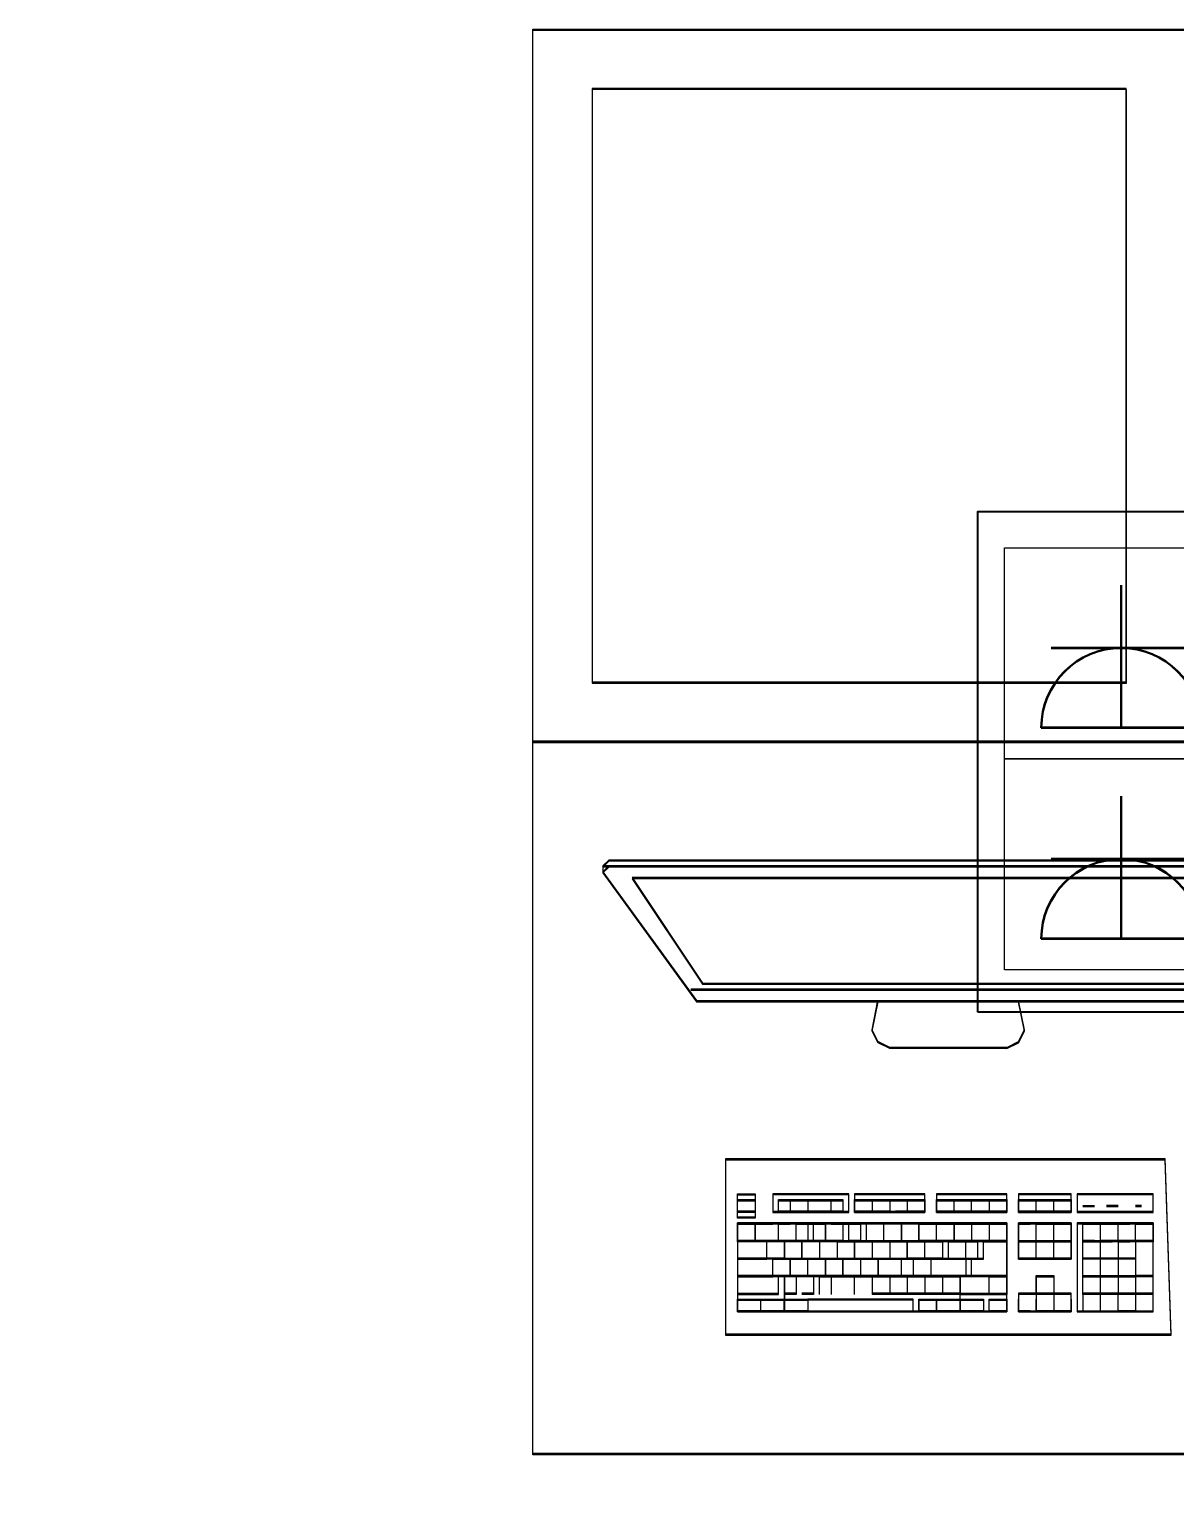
# Model space of a CAD drawing. Header units: millimetres. Extents: x -32 to 417638015, y -35 to 175284279.
# Drawn here: x 416311582 to 416312547, y 175236391 to 175237616 of the extents above; entities that cross this region are included whole.
import ezdxf
from ezdxf import colors
from ezdxf.entities.mleader import LeaderData, LeaderLine
from ezdxf.math import Vec2, Vec3

# ---------------------------------------------------------------- set-up
doc = ezdxf.new("R2010")
doc.units = ezdxf.units.MM
for name, color, linetype in [('_ЭМ_Надписи', 7, 'Continuous'), ('PDF _СС_розетки', 7, 'Continuous'), ('ВНУТРЯНКА', 1, 'Continuous'), ('ЭОМ_Лотки рабочие', 5, 'Continuous')]:
    doc.layers.add(name, color=color, linetype=linetype)
for name, color, linetype, lineweight in [('_ЭМ_ТХобщее_слой', 7, 'Continuous', 30), ('ТХ', 5, 'Continuous', 0), ('ШТРИХОВКА', 252, 'Continuous', 15), ('Электро', 250, 'Continuous', 25), ('ЭОМ_Кабель для СУП', 150, 'Continuous', 9)]:
    doc.layers.add(name, color=color, linetype=linetype, lineweight=lineweight)
doc.layers.add('PDF _ЭОМ _розетки', color=7, linetype='Continuous', true_color=0xeb0000)
doc.styles.add('ELine', font='txt.shx')
doc.styles.add('ЭОМ', font='isocpeur.ttf', dxfattribs={"width": 0.85, "height": 250})
doc.linetypes.add('TRAY', pattern='A,12.119257,["_",ELine,S=4.5,R=90,X=0,Y=-1.555839],0.750382,["_",ELine,S=4.5,R=0,X=0,Y=-0.805849],1.314849,["_",ELine,S=4.5,R=0,X=0,Y=-0.805849],2.250029,["_",ELine,S=4.5,R=90,X=0,Y=-1.555839],13.565483', length=30)

# ---------------------------------------------------------------- blocks, each defined once
blk = doc.blocks.new('ТХ 1 этаж.')
at = {"layer": 'ТХ', "color": 252, "linetype": 'Continuous', "ltscale": 100, "true_color": 0x939598}
for p, q in [((54950.7, 3707), (54955.6, 3731.7)), ((55078.9, 3707), (55074, 3731.7)), ((54955.6, 3697.1), (54950.7, 3707)), ((54955.6, 3697.1), (54950.7, 3707)), ((55074, 3697.1), (55078.9, 3707)), ((55074, 3697.1), (55078.9, 3707)), ((54965.5, 3692.2), (54955.6, 3697.1)), ((54965.5, 3692.2), (54955.6, 3697.1)), ((55014.8, 3692.2), (54965.5, 3692.2)), ((55014.8, 3692.2), (54965.5, 3692.2)), ((55064.1, 3692.2), (55014.8, 3692.2)), ((55064.1, 3692.2), (55014.8, 3692.2)), ((55064.1, 3692.2), (55074, 3697.1)), ((55064.1, 3692.2), (55074, 3697.1))]:
    blk.add_line(p, q, dxfattribs=at)
at = {"layer": 'ТХ', "color": 252, "true_color": 0x939598}
for points in [[(55864.8, 3950), (54664.8, 3950), (54664.8, 4550), (55864.8, 4550)], [(55164.8, 4500), (54714.8, 4500), (54714.8, 4000), (55164.8, 4000)], [(54664.8, 3950), (55864.8, 3950), (55864.8, 3350), (54664.8, 3350)]]:
    blk.add_lwpolyline(points, close=True, dxfattribs=at)
at = {"layer": 'ТХ', "color": 252, "linetype": 'Continuous', "ltscale": 100, "true_color": 0x939598}
for points in [[(54812.6, 3731.7), (55014.8, 3731.7), (55212.1, 3731.7), (55221.9, 3731.7), (55226.9, 3731.7), (55305.8, 3840.2), (55305.8, 3845.1), (55300.8, 3850), (55014.8, 3850), (54728.8, 3850), (54723.9, 3845.1), (54723.9, 3840.2), (54802.8, 3731.7)], [(55014.8, 3835.2), (54748.5, 3835.2), (54807.7, 3746.5), (55014.8, 3746.5), (55217, 3746.5), (55281.1, 3835.2)], [(54975.4, 3529.5), (54975.4, 3544.3)], [(55019.7, 3529.5), (55019.7, 3544.3)], [(54926, 3499.9), (54926, 3514.7)]]:
    blk.add_lwpolyline(points, close=True, dxfattribs=at)
for points in [[(55305.8, 3845.1), (55295.9, 3845.1), (55014.8, 3845.1), (54733.7, 3845.1), (54723.9, 3845.1)], [(55305.8, 3840.2), (55295.9, 3845.1), (55014.8, 3845.1), (54728.8, 3845.1), (54723.9, 3840.2)], [(54797.8, 3741.5), (55014.8, 3741.5), (55231.8, 3741.5)], [(54827.4, 3450.6), (54827.4, 3598.5)], [(54827.4, 3598.5), (55197.3, 3598.5), (55202.2, 3450.6)], [(54837.3, 3568.9), (54852.1, 3568.9)], [(54837.3, 3549.2), (54837.3, 3568.9)], [(54852.1, 3568.9), (54852.1, 3549.2)], [(54931, 3568.9), (54866.9, 3568.9)], [(54866.9, 3568.9), (54866.9, 3554.1)], [(54931, 3554.1), (54931, 3568.9)], [(54935.9, 3568.9), (54935.9, 3554.1)], [(54995.1, 3568.9), (54935.9, 3568.9)], [(54995.1, 3554.1), (54995.1, 3568.9)], [(55005, 3568.9), (55005, 3554.1)], [(55064.1, 3568.9), (55005, 3568.9)], [(55064.1, 3564), (55064.1, 3554.1), (55064.1, 3568.9)], [(55118.4, 3568.9), (55074, 3568.9)], [(55074, 3568.9), (55074, 3554.1)], [(55118.4, 3554.1), (55118.4, 3568.9)], [(55187.4, 3568.9), (55123.3, 3568.9)], [(55123.3, 3568.9), (55123.3, 3554.1)], [(55187.4, 3554.1), (55187.4, 3568.9)], [(54837.3, 3564), (54852.1, 3564)], [(54837.3, 3554.1), (54837.3, 3564)], [(54852.1, 3554.1), (54837.3, 3554.1)], [(54852.1, 3564), (54852.1, 3554.1)], [(54866.9, 3554.1), (54931, 3554.1)], [(54871.8, 3564), (54926, 3564)], [(54871.8, 3554.1), (54871.8, 3564)], [(54926, 3554.1), (54871.8, 3554.1)], [(54881.7, 3564), (54881.7, 3554.1)], [(54896.5, 3564), (54896.5, 3554.1)], [(54916.2, 3554.1), (54916.2, 3564)], [(54926, 3564), (54926, 3554.1)], [(54965.5, 3564), (54965.5, 3554.1), (54935.9, 3554.1)], [(54935.9, 3564), (54965.5, 3564)], [(54935.9, 3554.1), (54935.9, 3564)], [(54935.9, 3554.1), (54995.1, 3554.1)], [(54950.7, 3564), (54950.7, 3554.1)], [(54965.5, 3564), (54995.1, 3564)], [(54995.1, 3554.1), (54970.4, 3554.1)], [(54980.3, 3564), (54980.3, 3554.1)], [(54995.1, 3564), (54995.1, 3554.1)], [(55005, 3564), (55034.5, 3564)], [(55005, 3554.1), (55005, 3564)], [(55019.7, 3554.1), (55005, 3554.1)], [(55005, 3554.1), (55064.1, 3554.1)], [(55019.7, 3554.1), (55019.7, 3564)], [(55034.5, 3554.1), (55019.7, 3554.1)], [(55034.5, 3554.1), (55034.5, 3564), (55064.1, 3564)], [(55064.1, 3554.1), (55034.5, 3554.1)], [(55049.3, 3564), (55049.3, 3554.1)], [(55074, 3554.1), (55074, 3564)], [(55074, 3564), (55118.4, 3564)], [(55118.4, 3554.1), (55074, 3554.1)], [(55074, 3554.1), (55118.4, 3554.1)], [(55088.8, 3554.1), (55088.8, 3564)], [(55103.6, 3554.1), (55103.6, 3564)], [(55118.4, 3564), (55118.4, 3554.1)], [(55123.3, 3554.1), (55187.4, 3554.1)], [(55128.2, 3559.1), (55138.1, 3559.1)], [(55128.2, 3559.1), (55138.1, 3559.1)], [(55157.8, 3559.1), (55148, 3559.1)], [(55148, 3559.1), (55157.8, 3559.1)], [(55177.6, 3559.1), (55172.6, 3559.1)], [(55172.6, 3559.1), (55177.6, 3559.1)], [(54852.1, 3549.2), (54837.3, 3549.2)], [(54837.3, 3544.3), (54837.3, 3470.3)], [(55064.1, 3544.3), (54837.3, 3544.3)], [(54837.3, 3544.3), (54866.9, 3544.3)], [(54837.3, 3529.5), (54837.3, 3544.3)], [(54852.1, 3529.5), (54852.1, 3544.3)], [(54852.1, 3544.3), (54852.1, 3529.5)], [(54871.8, 3544.3), (54881.7, 3544.3)], [(54871.8, 3529.5), (54871.8, 3544.3)], [(54886.6, 3544.3), (54911.3, 3544.3)], [(54886.6, 3529.5), (54886.6, 3544.3)], [(54896.5, 3544.3), (54896.5, 3529.5)], [(54901.4, 3529.5), (54901.4, 3544.3)], [(54911.3, 3544.3), (54911.3, 3529.5)], [(54916.2, 3544.3), (54940.8, 3544.3)], [(54926, 3544.3), (54926, 3529.5)], [(54931, 3529.5), (54931, 3544.3)], [(54940.8, 3544.3), (54940.8, 3529.5)], [(54945.8, 3529.5), (54945.8, 3544.3)], [(54960.6, 3529.5), (54960.6, 3544.3)], [(54990.2, 3544.3), (55005, 3544.3)], [(54990.2, 3529.5), (54990.2, 3544.3)], [(55005, 3529.5), (55005, 3544.3)], [(55005, 3544.3), (55019.7, 3544.3)], [(55019.7, 3544.3), (55034.5, 3544.3)], [(55034.5, 3544.3), (55034.5, 3529.5)], [(55034.5, 3544.3), (55064.1, 3544.3)], [(55049.3, 3544.3), (55049.3, 3529.5)], [(55064.1, 3544.3), (55064.1, 3529.5)], [(55064.1, 3470.3), (55064.1, 3544.3)], [(55074, 3529.5), (55074, 3544.3)], [(55074, 3544.3), (55074, 3514.7)], [(55074, 3544.3), (55083.9, 3544.3)], [(55118.4, 3544.3), (55074, 3544.3)], [(55088.8, 3544.3), (55103.6, 3544.3)], [(55088.8, 3514.7), (55088.8, 3544.3)], [(55103.6, 3544.3), (55118.4, 3544.3)], [(55103.6, 3529.5), (55103.6, 3544.3)], [(55118.4, 3514.7), (55118.4, 3544.3)], [(55118.4, 3544.3), (55118.4, 3529.5)], [(55187.4, 3544.3), (55123.3, 3544.3)], [(55123.3, 3544.3), (55123.3, 3470.3)], [(55128.2, 3544.3), (55167.7, 3544.3)], [(55128.2, 3529.5), (55128.2, 3544.3)], [(55143, 3470.3), (55143, 3544.3)], [(55157.8, 3529.5), (55157.8, 3544.3)], [(55172.6, 3544.3), (55187.4, 3544.3)], [(55172.6, 3529.5), (55172.6, 3544.3)], [(55187.4, 3470.3), (55187.4, 3544.3)], [(55187.4, 3544.3), (55187.4, 3529.5)], [(54921.1, 3529.5), (54837.3, 3529.5)], [(54861.9, 3529.5), (54837.3, 3529.5), (54837.3, 3514.7), (54837.3, 3499.9)], [(54861.9, 3514.7), (54861.9, 3529.5)], [(54861.9, 3514.7), (54861.9, 3529.5)], [(54876.7, 3529.5), (54876.7, 3514.7)], [(54891.5, 3529.5), (54891.5, 3514.7)], [(54891.5, 3514.7), (54891.5, 3529.5)], [(54906.3, 3529.5), (54906.3, 3514.7)], [(54926, 3529.5), (54916.2, 3529.5)], [(54921.1, 3529.5), (54921.1, 3514.7)], [(54921.1, 3529.5), (54990.2, 3529.5)], [(54940.8, 3529.5), (54931, 3529.5)], [(54935.9, 3514.7), (54935.9, 3529.5)], [(54935.9, 3529.5), (54935.9, 3514.7)], [(54950.7, 3529.5), (54950.7, 3514.7)], [(54965.5, 3529.5), (54980.3, 3529.5)], [(54965.5, 3529.5), (54965.5, 3514.7)], [(54980.3, 3529.5), (54980.3, 3514.7)], [(54980.3, 3529.5), (55009.9, 3529.5)], [(54980.3, 3514.7), (54980.3, 3529.5)], [(55034.5, 3529.5), (54990.2, 3529.5)], [(54995.1, 3514.7), (54995.1, 3529.5)], [(55009.9, 3529.5), (55009.9, 3514.7)], [(55014.8, 3529.5), (55039.5, 3529.5)], [(55014.8, 3529.5), (55014.8, 3514.7)], [(55029.6, 3514.7), (55029.6, 3529.5)], [(55034.5, 3499.9), (55034.5, 3514.7), (55044.4, 3514.7), (55044.4, 3529.5)], [(55049.3, 3529.5), (55034.5, 3529.5)], [(55039.5, 3529.5), (55039.5, 3514.7)], [(55044.4, 3529.5), (55064.1, 3529.5)], [(55064.1, 3529.5), (55049.3, 3529.5)], [(55064.1, 3529.5), (55064.1, 3499.9)], [(55074, 3529.5), (55118.4, 3529.5)], [(55074, 3514.7), (55074, 3529.5)], [(55103.6, 3514.7), (55103.6, 3529.5)], [(55118.4, 3529.5), (55118.4, 3514.7)], [(55138.1, 3529.5), (55128.2, 3529.5)], [(55128.2, 3529.5), (55152.9, 3529.5)], [(55128.2, 3485.1), (55128.2, 3529.5)], [(55187.4, 3529.5), (55143, 3529.5)], [(55157.8, 3529.5), (55157.8, 3485.1)], [(55157.8, 3529.5), (55167.7, 3529.5)], [(55172.6, 3529.5), (55172.6, 3485.1)], [(55172.6, 3529.5), (55172.6, 3470.3)], [(55187.4, 3529.5), (55172.6, 3529.5)], [(55187.4, 3470.3), (55187.4, 3529.5)], [(54837.3, 3514.7), (54861.9, 3514.7)], [(54866.9, 3514.7), (54837.3, 3514.7)], [(54876.7, 3514.7), (54861.9, 3514.7)], [(54866.9, 3514.7), (54891.5, 3514.7)], [(54866.9, 3499.9), (54866.9, 3514.7)], [(54866.9, 3499.9), (54866.9, 3514.7)], [(54881.7, 3514.7), (54985.2, 3514.7)], [(54881.7, 3499.9), (54881.7, 3514.7)], [(54881.7, 3514.7), (54881.7, 3499.9)], [(54896.5, 3499.9), (54896.5, 3514.7)], [(54911.3, 3514.7), (54911.3, 3499.9)], [(54940.8, 3514.7), (54940.8, 3499.9)], [(54955.6, 3514.7), (54955.6, 3499.9)], [(54975.4, 3499.9), (54975.4, 3514.7)], [(55009.9, 3514.7), (54980.3, 3514.7)], [(54985.2, 3514.7), (54985.2, 3499.9)], [(54985.2, 3514.7), (55005, 3514.7)], [(55000, 3514.7), (55000, 3499.9)], [(55005, 3514.7), (55039.5, 3514.7)], [(55029.6, 3514.7), (55029.6, 3499.9)], [(55118.4, 3514.7), (55074, 3514.7)], [(55074, 3514.7), (55118.4, 3514.7)], [(55157.8, 3514.7), (55128.2, 3514.7)], [(55172.6, 3514.7), (55157.8, 3514.7)], [(54837.3, 3499.9), (54866.9, 3499.9)], [(54871.8, 3499.9), (54837.3, 3499.9)], [(54837.3, 3499.9), (54837.3, 3485.1)], [(54901.4, 3499.9), (54866.9, 3499.9)], [(54871.8, 3485.1), (54871.8, 3499.9)], [(54876.7, 3499.9), (54876.7, 3470.3)], [(54886.6, 3499.9), (54886.6, 3485.1)], [(54911.3, 3499.9), (54896.5, 3499.9)], [(54901.4, 3499.9), (54901.4, 3485.1)], [(54906.3, 3499.9), (55024.7, 3499.9)], [(54906.3, 3485.1), (54906.3, 3499.9)], [(55019.7, 3499.9), (54911.3, 3499.9)], [(54916.2, 3499.9), (54916.2, 3485.1)], [(54935.9, 3485.1), (54935.9, 3499.9)], [(54950.7, 3499.9), (54950.7, 3485.1)], [(54965.5, 3499.9), (54965.5, 3485.1)], [(54980.3, 3499.9), (54995.1, 3499.9)], [(54980.3, 3499.9), (54980.3, 3485.1)], [(54995.1, 3499.9), (54995.1, 3485.1)], [(55009.9, 3499.9), (55009.9, 3485.1)], [(55029.6, 3499.9), (55019.7, 3499.9)], [(55049.3, 3499.9), (55024.7, 3499.9), (55024.7, 3485.1)], [(55024.7, 3470.3), (55024.7, 3499.9)], [(55064.1, 3499.9), (55034.5, 3499.9)], [(55049.3, 3499.9), (55064.1, 3499.9)], [(55049.3, 3485.1), (55049.3, 3499.9)], [(55049.3, 3485.1), (55049.3, 3499.9)], [(55064.1, 3499.9), (55064.1, 3485.1)], [(55088.8, 3499.9), (55088.8, 3470.3)], [(55088.8, 3485.1), (55088.8, 3499.9)], [(55088.8, 3499.9), (55103.6, 3499.9), (55103.6, 3485.1)], [(55088.8, 3499.9), (55103.6, 3499.9)], [(55103.6, 3499.9), (55103.6, 3485.1)], [(55128.2, 3499.9), (55143, 3499.9)], [(55143, 3499.9), (55172.6, 3499.9)], [(55187.4, 3499.9), (55172.6, 3499.9)], [(54837.3, 3485.1), (54871.8, 3485.1)], [(54886.6, 3485.1), (54876.7, 3485.1)], [(54901.4, 3485.1), (54891.5, 3485.1)], [(54995.1, 3485.1), (54950.7, 3485.1)], [(55024.7, 3485.1), (54995.1, 3485.1)], [(55024.7, 3485.1), (55064.1, 3485.1)], [(55074, 3485.1), (55074, 3470.3)], [(55118.4, 3485.1), (55074, 3485.1)], [(55103.6, 3485.1), (55103.6, 3470.3)], [(55118.4, 3485.1), (55103.6, 3485.1)], [(55118.4, 3470.3), (55118.4, 3485.1)], [(55152.9, 3485.1), (55128.2, 3485.1)], [(55157.8, 3485.1), (55128.2, 3485.1)], [(55128.2, 3485.1), (55128.2, 3470.3)], [(55187.4, 3485.1), (55157.8, 3485.1)], [(55157.8, 3470.3), (55157.8, 3485.1)], [(55157.8, 3470.3), (55157.8, 3485.1)], [(55172.6, 3485.1), (55172.6, 3470.3)], [(54837.3, 3480.2), (54896.5, 3480.2)], [(54837.3, 3470.3), (54837.3, 3480.2)], [(54837.3, 3470.3), (55064.1, 3470.3)], [(54876.7, 3470.3), (54837.3, 3470.3)], [(54857, 3470.3), (54857, 3480.2)], [(54876.7, 3470.3), (54876.7, 3480.2)], [(54896.5, 3470.3), (54876.7, 3470.3)], [(54896.5, 3480.2), (54896.5, 3470.3)], [(54896.5, 3480.2), (54896.5, 3470.3)], [(54985.2, 3480.2), (54896.5, 3480.2)], [(54896.5, 3470.3), (54985.2, 3470.3)], [(54985.2, 3470.3), (54985.2, 3480.2)], [(54990.2, 3480.2), (55024.7, 3480.2)], [(54990.2, 3470.3), (54990.2, 3480.2)], [(55024.7, 3470.3), (54990.2, 3470.3)], [(55005, 3480.2), (55005, 3470.3)], [(55005, 3470.3), (55005, 3480.2)], [(55024.7, 3480.2), (55044.4, 3480.2)], [(55024.7, 3480.2), (55024.7, 3470.3)], [(55044.4, 3470.3), (55024.7, 3470.3)], [(55044.4, 3480.2), (55044.4, 3470.3)], [(55049.3, 3480.2), (55064.1, 3480.2)], [(55049.3, 3470.3), (55049.3, 3480.2)], [(55064.1, 3470.3), (55049.3, 3470.3)], [(55064.1, 3480.2), (55064.1, 3470.3)], [(55074, 3470.3), (55074, 3480.2)], [(55083.9, 3470.3), (55074, 3470.3)], [(55074, 3470.3), (55118.4, 3470.3)], [(55088.8, 3470.3), (55088.8, 3480.2)], [(55118.4, 3470.3), (55088.8, 3470.3)], [(55118.4, 3480.2), (55118.4, 3470.3)], [(55123.3, 3470.3), (55187.4, 3470.3)], [(55128.2, 3470.3), (55152.9, 3470.3)], [(55172.6, 3470.3), (55157.8, 3470.3)], [(55172.6, 3470.3), (55187.4, 3470.3)], [(55202.2, 3450.6), (54827.4, 3450.6)]]:
    blk.add_lwpolyline(points, dxfattribs=at)
blk = doc.blocks.new('1 этаж')
at = {"layer": 'ЭОМ_Лотки рабочие'}
blk.add_blockref('ТХ 1 этаж.', (-6856.492, 1554.379), dxfattribs=at)
blk = doc.blocks.new('_ЭМ_ТХ2_1этаж')
at = {"layer": 'ТХ', "color": 252, "linetype": 'Continuous', "ltscale": 100, "true_color": 0x939598}
for p, q in [((166098.6, -65486.5), (166103.5, -65461.8)), ((166226.8, -65486.5), (166221.9, -65461.8)), ((166103.5, -65496.4), (166098.6, -65486.5)), ((166103.5, -65496.4), (166098.6, -65486.5)), ((166221.9, -65496.4), (166226.8, -65486.5)), ((166221.9, -65496.4), (166226.8, -65486.5)), ((166113.4, -65501.3), (166103.5, -65496.4)), ((166113.4, -65501.3), (166103.5, -65496.4)), ((166162.7, -65501.3), (166113.4, -65501.3)), ((166162.7, -65501.3), (166113.4, -65501.3)), ((166212, -65501.3), (166162.7, -65501.3)), ((166212, -65501.3), (166162.7, -65501.3)), ((166212, -65501.3), (166221.9, -65496.4)), ((166212, -65501.3), (166221.9, -65496.4))]:
    blk.add_line(p, q, dxfattribs=at)
at = {"layer": 'ТХ', "color": 252, "true_color": 0x939598}
for points in [[(167012.7, -65243.5), (165812.7, -65243.5), (165812.7, -64643.5), (167012.7, -64643.5)], [(166312.7, -64693.5), (165862.7, -64693.5), (165862.7, -65193.5), (166312.7, -65193.5)], [(165812.7, -65243.5), (167012.7, -65243.5), (167012.7, -65843.5), (165812.7, -65843.5)]]:
    blk.add_lwpolyline(points, close=True, dxfattribs=at)
at = {"layer": 'ТХ', "color": 252, "linetype": 'Continuous', "ltscale": 100, "true_color": 0x939598}
for points in [[(165960.5, -65461.8), (166162.7, -65461.8), (166360, -65461.8), (166369.8, -65461.8), (166374.8, -65461.8), (166453.7, -65353.4), (166453.7, -65348.4), (166448.7, -65343.5), (166162.7, -65343.5), (165876.7, -65343.5), (165871.7, -65348.4), (165871.7, -65353.4), (165950.7, -65461.8)], [(166162.7, -65358.3), (165896.4, -65358.3), (165955.6, -65447.1), (166162.7, -65447.1), (166364.9, -65447.1), (166429, -65358.3)], [(166123.3, -65664), (166123.3, -65649.2)], [(166167.6, -65664), (166167.6, -65649.2)], [(166073.9, -65693.6), (166073.9, -65678.8)]]:
    blk.add_lwpolyline(points, close=True, dxfattribs=at)
for points in [[(166453.7, -65348.4), (166443.8, -65348.4), (166162.7, -65348.4), (165881.6, -65348.4), (165871.7, -65348.4)], [(166453.7, -65353.4), (166443.8, -65348.4), (166162.7, -65348.4), (165876.7, -65348.4), (165871.7, -65353.4)], [(165945.7, -65452), (166162.7, -65452), (166379.7, -65452)], [(165975.3, -65742.9), (165975.3, -65595)], [(165975.3, -65595), (166345.2, -65595), (166350.1, -65742.9)], [(165985.2, -65624.6), (166000, -65624.6)], [(165985.2, -65644.3), (165985.2, -65624.6)], [(166000, -65624.6), (166000, -65644.3)], [(166078.9, -65624.6), (166014.8, -65624.6)], [(166014.8, -65624.6), (166014.8, -65639.4)], [(166078.9, -65639.4), (166078.9, -65624.6)], [(166083.8, -65624.6), (166083.8, -65639.4)], [(166143, -65624.6), (166083.8, -65624.6)], [(166143, -65639.4), (166143, -65624.6)], [(166152.8, -65624.6), (166152.8, -65639.4)], [(166212, -65624.6), (166152.8, -65624.6)], [(166212, -65629.5), (166212, -65639.4), (166212, -65624.6)], [(166266.3, -65624.6), (166221.9, -65624.6)], [(166221.9, -65624.6), (166221.9, -65639.4)], [(166266.3, -65639.4), (166266.3, -65624.6)], [(166335.3, -65624.6), (166271.2, -65624.6)], [(166271.2, -65624.6), (166271.2, -65639.4)], [(166335.3, -65639.4), (166335.3, -65624.6)], [(165985.2, -65629.5), (166000, -65629.5)], [(165985.2, -65639.4), (165985.2, -65629.5)], [(166000, -65629.5), (166000, -65639.4)], [(166019.7, -65629.5), (166073.9, -65629.5)], [(166019.7, -65639.4), (166019.7, -65629.5)], [(166029.6, -65629.5), (166029.6, -65639.4)], [(166044.4, -65629.5), (166044.4, -65639.4)], [(166064.1, -65639.4), (166064.1, -65629.5)], [(166073.9, -65629.5), (166073.9, -65639.4)], [(166113.4, -65629.5), (166113.4, -65639.4), (166083.8, -65639.4)], [(166083.8, -65629.5), (166113.4, -65629.5)], [(166083.8, -65639.4), (166083.8, -65629.5)], [(166098.6, -65629.5), (166098.6, -65639.4)], [(166113.4, -65629.5), (166143, -65629.5)], [(166128.2, -65629.5), (166128.2, -65639.4)], [(166143, -65629.5), (166143, -65639.4)], [(166152.8, -65629.5), (166182.4, -65629.5)], [(166152.8, -65639.4), (166152.8, -65629.5)], [(166167.6, -65639.4), (166167.6, -65629.5)], [(166182.4, -65639.4), (166182.4, -65629.5), (166212, -65629.5)], [(166197.2, -65629.5), (166197.2, -65639.4)], [(166221.9, -65639.4), (166221.9, -65629.5)], [(166221.9, -65629.5), (166266.3, -65629.5)], [(166236.7, -65639.4), (166236.7, -65629.5)], [(166251.5, -65639.4), (166251.5, -65629.5)], [(166266.3, -65629.5), (166266.3, -65639.4)], [(166276.1, -65634.4), (166286, -65634.4)], [(166276.1, -65634.4), (166286, -65634.4)], [(166305.7, -65634.4), (166295.9, -65634.4)], [(166295.9, -65634.4), (166305.7, -65634.4)], [(166325.4, -65634.4), (166320.5, -65634.4)], [(166320.5, -65634.4), (166325.4, -65634.4)], [(166000, -65639.4), (165985.2, -65639.4)], [(166000, -65644.3), (165985.2, -65644.3)], [(165985.2, -65649.2), (165985.2, -65723.2)], [(166212, -65649.2), (165985.2, -65649.2)], [(165985.2, -65649.2), (166014.8, -65649.2)], [(165985.2, -65664), (165985.2, -65649.2)], [(166000, -65664), (166000, -65649.2)], [(166000, -65649.2), (166000, -65664)], [(166014.8, -65639.4), (166078.9, -65639.4)], [(166073.9, -65639.4), (166019.7, -65639.4)], [(166019.7, -65649.2), (166029.6, -65649.2)], [(166019.7, -65664), (166019.7, -65649.2)], [(166034.5, -65649.2), (166059.1, -65649.2)], [(166034.5, -65664), (166034.5, -65649.2)], [(166044.4, -65649.2), (166044.4, -65664)], [(166049.3, -65664), (166049.3, -65649.2)], [(166059.1, -65649.2), (166059.1, -65664)], [(166064.1, -65649.2), (166088.7, -65649.2)], [(166073.9, -65649.2), (166073.9, -65664)], [(166078.9, -65664), (166078.9, -65649.2)], [(166083.8, -65639.4), (166143, -65639.4)], [(166088.7, -65649.2), (166088.7, -65664)], [(166093.7, -65664), (166093.7, -65649.2)], [(166108.5, -65664), (166108.5, -65649.2)], [(166143, -65639.4), (166118.3, -65639.4)], [(166138, -65649.2), (166152.8, -65649.2)], [(166138, -65664), (166138, -65649.2)], [(166167.6, -65639.4), (166152.8, -65639.4)], [(166152.8, -65639.4), (166212, -65639.4)], [(166152.8, -65664), (166152.8, -65649.2)], [(166152.8, -65649.2), (166167.6, -65649.2)], [(166182.4, -65639.4), (166167.6, -65639.4)], [(166167.6, -65649.2), (166182.4, -65649.2)], [(166212, -65639.4), (166182.4, -65639.4)], [(166182.4, -65649.2), (166182.4, -65664)], [(166182.4, -65649.2), (166212, -65649.2)], [(166197.2, -65649.2), (166197.2, -65664)], [(166212, -65649.2), (166212, -65664)], [(166212, -65723.2), (166212, -65649.2)], [(166266.3, -65639.4), (166221.9, -65639.4)], [(166221.9, -65639.4), (166266.3, -65639.4)], [(166221.9, -65664), (166221.9, -65649.2)], [(166221.9, -65649.2), (166221.9, -65678.8)], [(166221.9, -65649.2), (166231.7, -65649.2)], [(166266.3, -65649.2), (166221.9, -65649.2)], [(166236.7, -65649.2), (166251.5, -65649.2)], [(166236.7, -65678.8), (166236.7, -65649.2)], [(166251.5, -65649.2), (166266.3, -65649.2)], [(166251.5, -65664), (166251.5, -65649.2)], [(166266.3, -65678.8), (166266.3, -65649.2)], [(166266.3, -65649.2), (166266.3, -65664)], [(166271.2, -65639.4), (166335.3, -65639.4)], [(166335.3, -65649.2), (166271.2, -65649.2)], [(166271.2, -65649.2), (166271.2, -65723.2)], [(166276.1, -65649.2), (166315.6, -65649.2)], [(166276.1, -65664), (166276.1, -65649.2)], [(166290.9, -65723.2), (166290.9, -65649.2)], [(166305.7, -65664), (166305.7, -65649.2)], [(166320.5, -65649.2), (166335.3, -65649.2)], [(166320.5, -65664), (166320.5, -65649.2)], [(166335.3, -65723.2), (166335.3, -65649.2)], [(166335.3, -65649.2), (166335.3, -65664)], [(166069, -65664), (165985.2, -65664)], [(166009.8, -65664), (165985.2, -65664), (165985.2, -65678.8), (165985.2, -65693.6)], [(166009.8, -65678.8), (166009.8, -65664)], [(166009.8, -65678.8), (166009.8, -65664)], [(166024.6, -65664), (166024.6, -65678.8)], [(166039.4, -65664), (166039.4, -65678.8)], [(166039.4, -65678.8), (166039.4, -65664)], [(166054.2, -65664), (166054.2, -65678.8)], [(166073.9, -65664), (166064.1, -65664)], [(166069, -65664), (166069, -65678.8)], [(166069, -65664), (166138, -65664)], [(166088.7, -65664), (166078.9, -65664)], [(166083.8, -65678.8), (166083.8, -65664)], [(166083.8, -65664), (166083.8, -65678.8)], [(166098.6, -65664), (166098.6, -65678.8)], [(166113.4, -65664), (166128.2, -65664)], [(166113.4, -65664), (166113.4, -65678.8)], [(166128.2, -65664), (166128.2, -65678.8)], [(166128.2, -65664), (166157.8, -65664)], [(166128.2, -65678.8), (166128.2, -65664)], [(166182.4, -65664), (166138, -65664)], [(166143, -65678.8), (166143, -65664)], [(166157.8, -65664), (166157.8, -65678.8)], [(166162.7, -65664), (166187.4, -65664)], [(166162.7, -65664), (166162.7, -65678.8)], [(166177.5, -65678.8), (166177.5, -65664)], [(166182.4, -65693.6), (166182.4, -65678.8), (166192.3, -65678.8), (166192.3, -65664)], [(166197.2, -65664), (166182.4, -65664)], [(166187.4, -65664), (166187.4, -65678.8)], [(166192.3, -65664), (166212, -65664)], [(166212, -65664), (166197.2, -65664)], [(166212, -65664), (166212, -65693.6)], [(166221.9, -65664), (166266.3, -65664)], [(166221.9, -65678.8), (166221.9, -65664)], [(166251.5, -65678.8), (166251.5, -65664)], [(166266.3, -65664), (166266.3, -65678.8)], [(166286, -65664), (166276.1, -65664)], [(166276.1, -65664), (166300.8, -65664)], [(166276.1, -65708.4), (166276.1, -65664)], [(166335.3, -65664), (166290.9, -65664)], [(166305.7, -65664), (166305.7, -65708.4)], [(166305.7, -65664), (166315.6, -65664)], [(166320.5, -65664), (166320.5, -65708.4)], [(166320.5, -65664), (166320.5, -65723.2)], [(166335.3, -65664), (166320.5, -65664)], [(166335.3, -65723.2), (166335.3, -65664)], [(165985.2, -65678.8), (166009.8, -65678.8)], [(166014.8, -65678.8), (165985.2, -65678.8)], [(166024.6, -65678.8), (166009.8, -65678.8)], [(166014.8, -65678.8), (166039.4, -65678.8)], [(166014.8, -65693.6), (166014.8, -65678.8)], [(166014.8, -65693.6), (166014.8, -65678.8)], [(166029.6, -65678.8), (166133.1, -65678.8)], [(166029.6, -65693.6), (166029.6, -65678.8)], [(166029.6, -65678.8), (166029.6, -65693.6)], [(166044.4, -65693.6), (166044.4, -65678.8)], [(166059.1, -65678.8), (166059.1, -65693.6)], [(166088.7, -65678.8), (166088.7, -65693.6)], [(166103.5, -65678.8), (166103.5, -65693.6)], [(166123.3, -65693.6), (166123.3, -65678.8)], [(166157.8, -65678.8), (166128.2, -65678.8)], [(166133.1, -65678.8), (166133.1, -65693.6)], [(166133.1, -65678.8), (166152.8, -65678.8)], [(166147.9, -65678.8), (166147.9, -65693.6)], [(166152.8, -65678.8), (166187.4, -65678.8)], [(166177.5, -65678.8), (166177.5, -65693.6)], [(166266.3, -65678.8), (166221.9, -65678.8)], [(166221.9, -65678.8), (166266.3, -65678.8)], [(166305.7, -65678.8), (166276.1, -65678.8)], [(166320.5, -65678.8), (166305.7, -65678.8)], [(165985.2, -65693.6), (166014.8, -65693.6)], [(166019.7, -65693.6), (165985.2, -65693.6)], [(165985.2, -65693.6), (165985.2, -65708.4)], [(166049.3, -65693.6), (166014.8, -65693.6)], [(166019.7, -65708.4), (166019.7, -65693.6)], [(166024.6, -65693.6), (166024.6, -65723.2)], [(166034.5, -65693.6), (166034.5, -65708.4)], [(166059.1, -65693.6), (166044.4, -65693.6)], [(166049.3, -65693.6), (166049.3, -65708.4)], [(166054.2, -65693.6), (166172.6, -65693.6)], [(166054.2, -65708.4), (166054.2, -65693.6)], [(166167.6, -65693.6), (166059.1, -65693.6)], [(166064.1, -65693.6), (166064.1, -65708.4)], [(166083.8, -65708.4), (166083.8, -65693.6)], [(166098.6, -65693.6), (166098.6, -65708.4)], [(166113.4, -65693.6), (166113.4, -65708.4)], [(166128.2, -65693.6), (166143, -65693.6)], [(166128.2, -65693.6), (166128.2, -65708.4)], [(166143, -65693.6), (166143, -65708.4)], [(166157.8, -65693.6), (166157.8, -65708.4)], [(166177.5, -65693.6), (166167.6, -65693.6)], [(166197.2, -65693.6), (166172.6, -65693.6), (166172.6, -65708.4)], [(166172.6, -65723.2), (166172.6, -65693.6)], [(166212, -65693.6), (166182.4, -65693.6)], [(166197.2, -65693.6), (166212, -65693.6)], [(166197.2, -65708.4), (166197.2, -65693.6)], [(166197.2, -65708.4), (166197.2, -65693.6)], [(166212, -65693.6), (166212, -65708.4)], [(166236.7, -65693.6), (166236.7, -65723.2)], [(166236.7, -65708.4), (166236.7, -65693.6)], [(166236.7, -65693.6), (166251.5, -65693.6), (166251.5, -65708.4)], [(166236.7, -65693.6), (166251.5, -65693.6)], [(166251.5, -65693.6), (166251.5, -65708.4)], [(166276.1, -65693.6), (166290.9, -65693.6)], [(166290.9, -65693.6), (166320.5, -65693.6)], [(166335.3, -65693.6), (166320.5, -65693.6)], [(165985.2, -65708.4), (166019.7, -65708.4)], [(166034.5, -65708.4), (166024.6, -65708.4)], [(166049.3, -65708.4), (166039.4, -65708.4)], [(166143, -65708.4), (166098.6, -65708.4)], [(166172.6, -65708.4), (166143, -65708.4)], [(166172.6, -65708.4), (166212, -65708.4)], [(166221.9, -65708.4), (166221.9, -65723.2)], [(166266.3, -65708.4), (166221.9, -65708.4)], [(166251.5, -65708.4), (166251.5, -65723.2)], [(166266.3, -65708.4), (166251.5, -65708.4)], [(166266.3, -65723.2), (166266.3, -65708.4)], [(166300.8, -65708.4), (166276.1, -65708.4)], [(166305.7, -65708.4), (166276.1, -65708.4)], [(166276.1, -65708.4), (166276.1, -65723.2)], [(166335.3, -65708.4), (166305.7, -65708.4)], [(166305.7, -65723.2), (166305.7, -65708.4)], [(166305.7, -65723.2), (166305.7, -65708.4)], [(166320.5, -65708.4), (166320.5, -65723.2)], [(165985.2, -65713.4), (166044.4, -65713.4)], [(165985.2, -65723.2), (165985.2, -65713.4)], [(165985.2, -65723.2), (166212, -65723.2)], [(166024.6, -65723.2), (165985.2, -65723.2)], [(166004.9, -65723.2), (166004.9, -65713.4)], [(166024.6, -65723.2), (166024.6, -65713.4)], [(166044.4, -65723.2), (166024.6, -65723.2)], [(166044.4, -65713.4), (166044.4, -65723.2)], [(166044.4, -65713.4), (166044.4, -65723.2)], [(166133.1, -65713.4), (166044.4, -65713.4)], [(166044.4, -65723.2), (166133.1, -65723.2)], [(166133.1, -65723.2), (166133.1, -65713.4)], [(166138, -65713.4), (166172.6, -65713.4)], [(166138, -65723.2), (166138, -65713.4)], [(166172.6, -65723.2), (166138, -65723.2)], [(166152.8, -65713.4), (166152.8, -65723.2)], [(166152.8, -65723.2), (166152.8, -65713.4)], [(166172.6, -65713.4), (166192.3, -65713.4)], [(166172.6, -65713.4), (166172.6, -65723.2)], [(166192.3, -65723.2), (166172.6, -65723.2)], [(166192.3, -65713.4), (166192.3, -65723.2)], [(166197.2, -65713.4), (166212, -65713.4)], [(166197.2, -65723.2), (166197.2, -65713.4)], [(166212, -65723.2), (166197.2, -65723.2)], [(166212, -65713.4), (166212, -65723.2)], [(166221.9, -65723.2), (166221.9, -65713.4)], [(166231.7, -65723.2), (166221.9, -65723.2)], [(166221.9, -65723.2), (166266.3, -65723.2)], [(166236.7, -65723.2), (166236.7, -65713.4)], [(166266.3, -65723.2), (166236.7, -65723.2)], [(166266.3, -65713.4), (166266.3, -65723.2)], [(166271.2, -65723.2), (166335.3, -65723.2)], [(166276.1, -65723.2), (166300.8, -65723.2)], [(166320.5, -65723.2), (166305.7, -65723.2)], [(166320.5, -65723.2), (166335.3, -65723.2)], [(166350.1, -65742.9), (165975.3, -65742.9)]]:
    blk.add_lwpolyline(points, dxfattribs=at)
blk = doc.blocks.new('розетк для люка')
at = {"layer": 'ВНУТРЯНКА', "color": 5, "lineweight": 30, "ltscale": 100, "transparency": 33554687}
blk.add_line((-67.1, -58.8), (-67.1, 69), dxfattribs=at)
at = {"layer": 'Электро', "color": 5, "lineweight": 30, "transparency": 33554687}
for p, q in [((0, 67.3), (0, -67.3)), ((0, 0), (-120.1, 0))]:
    blk.add_line(p, q, dxfattribs=at)
blk.add_ellipse((0.1, 0), major_axis=(47.6, 47.6), ratio=1, start_param=0.787621, end_param=3.924768, dxfattribs=at)
blk = doc.blocks.new('Люк на 6 мест')
h = blk.add_hatch(color=256)
h.dxf.hatch_style = 1
h.paths.add_polyline_path([(-284.6, 515.7), (-284.6, 526.8), (-319.2, 527), (-319.2, 515.9)])
h = blk.add_hatch(color=256)
h.dxf.hatch_style = 1
h.paths.add_polyline_path([(-323.7, 435.1), (-323.7, 435.1), (-313, 442.8), (-289.1, 442.7), (-279.4, 435), (-279.4, 435), (-279.3, 422.8), (-323.6, 422.8)])
h = blk.add_hatch(color=256)
h.dxf.hatch_style = 1
h.paths.add_polyline_path([(-311.7, 334.8), (-311.7, 341.7), (-317.2, 341.7), (-317.3, 347.2), (-311.8, 347.2), (-311.8, 354.1), (-292.5, 354.1), (-292.5, 334.9)])
h = blk.add_hatch(color=256)
h.dxf.hatch_style = 1
h.paths.add_polyline_path([(-311.3, 243.2), (-311.3, 250.1), (-316.8, 250.1), (-316.8, 255.6), (-311.3, 255.6), (-311.3, 262.4), (-292, 262.5), (-292, 243.2)])
for p, q in [((-289.1, 442.7), (-296.8, 442.7)), ((-296.8, 442.7), (-296.8, 435)), ((-289.1, 435), (-289.1, 442.7)), ((-323.6, 422.8), (-323.7, 435.1)), ((-323.7, 435.1), (-323.7, 435.1)), ((-289.1, 435), (-279.4, 435)), ((-279.4, 435), (-279.3, 422.8)), ((-279.3, 422.8), (-323.6, 422.8))]:
    blk.add_line(p, q)
for points in [[(-215.5, 477.1), (-388.3, 476.8), (-388.3, 565.7), (-215.5, 566)], [(-284.6, 526.8), (-284.6, 515.7), (-319.2, 515.9), (-319.2, 527)], [(-215.5, 388.2), (-388.3, 387.9), (-388.3, 476.8), (-215.5, 477.1)], [(-215.5, 299.3), (-388.3, 299), (-388.3, 387.9), (-215.5, 388.2)], [(-215.8, 205.5), (-388.7, 205.1), (-388.3, 299), (-215.5, 299.3)]]:
    blk.add_lwpolyline(points, close=True)
for points in [[(-311.8, 347.2), (-317.3, 347.2), (-317.2, 341.7), (-311.7, 341.7)], [(-311.8, 347.2), (-311.8, 354.1), (-292.5, 354.1)], [(-292.5, 354.1), (-292.5, 334.9), (-311.7, 334.8), (-311.7, 341.7)], [(-292, 262.5), (-292, 243.2), (-311.3, 243.2), (-311.3, 250.1)], [(-311.3, 255.6), (-311.3, 262.4), (-292, 262.5)], [(-311.3, 255.6), (-316.8, 255.6), (-316.8, 250.1), (-311.3, 250.1)]]:
    blk.add_lwpolyline(points)
at = {"layer": 'PDF _СС_розетки', "linetype": 'Continuous', "lineweight": 20, "transparency": 33554687}
for points in [[(-391.2, 566), (-213.4, 566), (-213.4, 388.2), (-391.2, 388.2)], [(-391.2, 388.2), (-213.4, 388.2), (-213.4, 205.3), (-391.2, 205.3)], [(-391.2, 388.2), (-213.4, 388.2), (-213.4, 205.3), (-391.2, 205.3)], [(-391.2, 205.3), (-213.4, 205.3), (-213.4, 22.4), (-391.2, 22.4)]]:
    blk.add_lwpolyline(points, close=True, dxfattribs=at)
at = {"layer": 'PDF _ЭОМ _розетки', "color": 3, "linetype": 'Continuous', "lineweight": 25, "transparency": 33554687}
blk.add_lwpolyline([(0, 0), (-421.6, 0), (-421.6, 596.5), (0, 596.5)], close=True, dxfattribs=at)
at = {"layer": 'PDF _ЭОМ _розетки', "color": 7, "linetype": 'Continuous', "lineweight": 20, "transparency": 33554687}
for points in [[(-35.6, 388.2), (-213.4, 388.2), (-213.4, 566), (-35.6, 566)], [(-35.6, 205.3), (-213.4, 205.3), (-213.4, 388.2), (-35.6, 388.2)], [(-35.6, 22.4), (-213.4, 22.4), (-213.4, 205.3), (-35.6, 205.3)]]:
    blk.add_lwpolyline(points, close=True, dxfattribs=at)
at = {"layer": 'ВНУТРЯНКА', "color": 5, "lineweight": 30, "ltscale": 100, "transparency": 33554687}
for p, q in [((-129, 244.7), (-129, 372.6)), ((-128.8, 244.7), (-128.8, 372.6)), ((-306.8, 61.8), (-306.8, 189.7)), ((-306.6, 61.8), (-306.6, 189.7)), ((-128.8, 61.8), (-128.8, 189.7))]:
    blk.add_line(p, q, dxfattribs=at)
at = {"layer": 'ВНУТРЯНКА', "color": 1, "lineweight": 30, "ltscale": 100, "transparency": 33554687}
blk.add_line((-129, 61.8), (-129, 189.7), dxfattribs=at)
at = {"layer": 'Электро', "color": 5, "lineweight": 30, "transparency": 33554687}
for p, q in [((-61.9, 370.8), (-61.9, 236.3)), ((-61.7, 370.8), (-61.7, 236.3)), ((-61.9, 303.6), (-181.9, 303.6)), ((-61.7, 303.6), (-181.8, 303.6)), ((-239.5, 188), (-239.5, 53.4)), ((-61.7, 188), (-61.7, 53.4)), ((-239.7, 120.7), (-359.7, 120.7)), ((-239.5, 120.7), (-359.6, 120.7)), ((-61.7, 120.7), (-181.8, 120.7))]:
    blk.add_line(p, q, dxfattribs=at)
at = {"layer": 'Электро', "color": 1, "lineweight": 30, "transparency": 33554687}
for p, q in [((-239.7, 188), (-239.7, 53.4)), ((-61.9, 188), (-61.9, 53.4)), ((-61.9, 120.7), (-181.9, 120.7))]:
    blk.add_line(p, q, dxfattribs=at)
at = {"layer": 'Электро', "color": 5, "lineweight": 30, "transparency": 33554687}
for centre in [(-61.7, 303.6), (-61.6, 303.6), (-239.5, 120.7), (-239.4, 120.7), (-61.6, 120.7)]:
    blk.add_ellipse(centre, major_axis=(47.6, 47.6), ratio=1, start_param=0.787621, end_param=3.924768, dxfattribs=at)
at = {"layer": 'Электро', "color": 1, "lineweight": 30, "transparency": 33554687}
blk.add_ellipse((-61.7, 120.7), major_axis=(47.6, 47.6), ratio=1, start_param=0.787621, end_param=3.924768, dxfattribs=at)
at = {"color": 5, "linetype": 'TRAY', "lineweight": 53, "transparency": 33554687}
blk.add_blockref('розетк для люка', (-61.9, 480.3), dxfattribs=at)

msp = doc.modelspace()

# ---------------------------------------------------------------- block references
at = {"layer": '_ЭМ_ТХобщее_слой', "lineweight": 50}
msp.add_blockref('_ЭМ_ТХ2_1этаж', (416146193.7, 175302259.6), dxfattribs=at)
at = {"layer": 'ШТРИХОВКА'}
msp.add_blockref('1 этаж', (416264198.1, 175231510.7), dxfattribs=at)
at = {"layer": 'ЭОМ_Кабель для СУП', "color": 217, "linetype": 'ByBlock', "lineweight": 40, "true_color": 0x93278f, "transparency": 33554687, "rotation": 270}
msp.add_blockref('Люк на 6 мест', (416312381.4, 175236788), dxfattribs=at)

# ---------------------------------------------------------------- leaders
at = {"layer": '_ЭМ_Надписи', "color": 7, "ltscale": 5}
ml = msp.add_multileader_mtext('Standard', dxfattribs=at)
ml.set_content('{\\fGOST Common|b0|i0|c204|p34;\\W0.9;\\C256;1ЩРС-2\\fISOCPEUR|b0|i0|c204|p34;\\W0.85; Гр.8\\P\\pxql;Ноутбук\\P\\fGOST Common|b0|i0|c0|p34;\\W0.9;h=\\fGOST Common|b0|i0|c204|p34;1\\fGOST Common|b0|i0|c0|p34;.\\fGOST Common|b0|i0|c204|p34;8м}', color=1, style='ЭОМ')
ml.set_leader_properties()
ml.build(insert=Vec2(0, 0))
ml.multileader.update_dxf_attribs({"text_left_attachment_type": 6, "text_right_attachment_type": 6, "dogleg_length": 0, "arrow_head_size": 200})
ctx = ml.context
ctx.base_point, ctx.char_height, ctx.arrow_head_size, ctx.landing_gap_size, ctx.plane_origin = Vec3(416315106.5, 175235902.4, -64.3), 250, 200, 0, Vec3(416293670.4, 175247712.7, -64.3)
ctx.left_attachment, ctx.right_attachment = 6, 6
notes = []
notes.append((ctx, [(0, (1, 1, 0), (416315106.5, 175235902.4, -64.3), (1, 0), 0, [(1, [(416312850.3, 175234665.6, -64.3), (416311582.1, 175234634.4, -64.3), (416312977.9, 175236788, -64.3)], 0, [])])]))
ctx.mtext.insert, ctx.mtext.width, ctx.mtext.defined_height, ctx.mtext.flow_direction = Vec3(416315106.5, 175236202.4, -64.3), 2073.809, 545.6, 5
for ctx, leaders in notes:
    for number, flags, end, landing, length, lines in leaders:
        leader = LeaderData()
        leader.index, (leader.has_last_leader_line, leader.has_dogleg_vector, leader.attachment_direction) = number, flags
        leader.last_leader_point, leader.dogleg_vector, leader.dogleg_length = Vec3(end), Vec3(landing), length
        for number, points, colour, breaks in lines:
            line = LeaderLine()
            line.index, line.vertices, line.color, line.breaks = number, Vec3.list(points), colors.encode_raw_color(colour), breaks
            leader.lines.append(line)
        ctx.leaders.append(leader)

doc.saveas('drawing.dxf')
